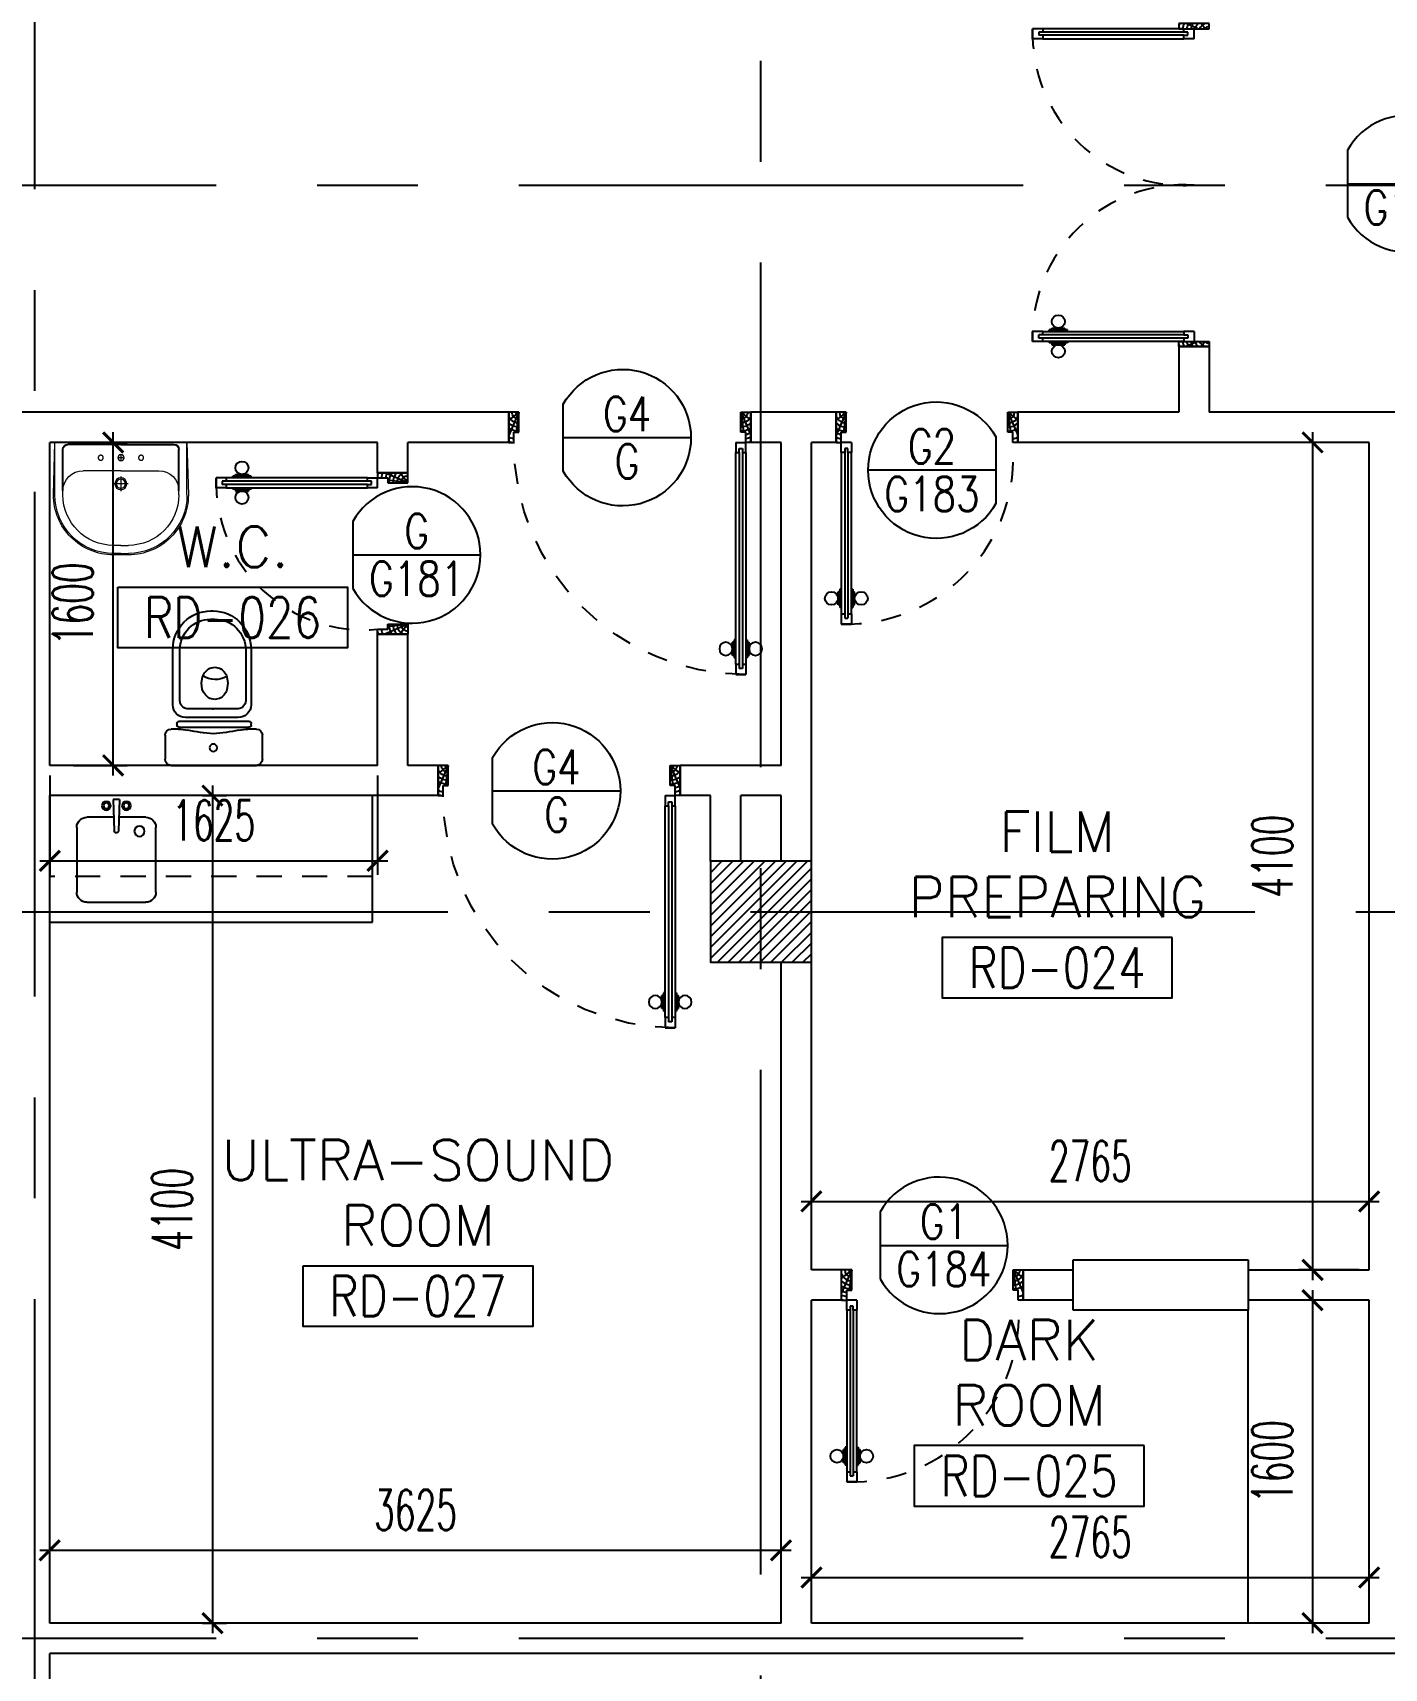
# Model space of a CAD drawing. Extents: x 417819.9 to 417911.9, y 43448 to 43539.2.
# Drawn here: x 417853.05 to 417859.75, y 43507.55 to 43515.65 of the extents above; entities that cross this region are included whole.
import ezdxf
from ezdxf.enums import TextEntityAlignment as Align

# ---------------------------------------------------------------- set-up
doc = ezdxf.new("R2010")
doc.units = 0
doc.header["$MEASUREMENT"] = 0
doc.header["$PDMODE"] = 3
doc.header["$PDSIZE"] = 0.1
for name, pattern in [('CENTERX2', [4, 2.5, -0.5, 0.5, -0.5]), ('DASHED', [0.75, 0.5, -0.25]), ('HIDDEN', [0.375, 0.25, -0.125]), ('HIDDEN2', [0.1875, 0.125, -0.0625])]:
    doc.linetypes.add(name, pattern=pattern)
doc.layers.get('0').update_dxf_attribs({"linetype": 'CONTINUOUS'})
doc.layers.get('DEFPOINTS').update_dxf_attribs({"linetype": 'CONTINUOUS'})
for name, color, linetype in [('AXES', 11, 'CENTERX2'), ('COL', 2, 'CONTINUOUS'), ('DIM', 4, 'CONTINUOUS'), ('DOOR', 4, 'CONTINUOUS'), ('DOOR-CR', 2, 'CONTINUOUS'), ('DOOR-NO', 3, 'CONTINUOUS'), ('FIX', 3, 'CONTINUOUS'), ('HAT', 8, 'CONTINUOUS'), ('Locker', 7, 'CONTINUOUS'), ('ME-FIX', 3, 'CONTINUOUS'), ('RM-BOX', 2, 'CONTINUOUS'), ('RM-NAME', 2, 'CONTINUOUS'), ('RM-NO', 2, 'CONTINUOUS'), ('SUNI-FUR', 3, 'CONTINUOUS'), ('WALL', 2, 'CONTINUOUS')]:
    doc.layers.add(name, color=color, linetype=linetype)
doc.styles.add('ROMANS', font='ROMANS.shx', dxfattribs={"width": 0.6})
doc.dimstyles.new('STANDARD in', dxfattribs={"dimtxt": 0.2, "dimasz": 0.1, "dimexe": 0.07, "dimexo": 0.05, "dimgap": 0.1, "dimtad": 1, "dimdec": 0, "dimlfac": 1000, "dimzin": 0, "dimdsep": 46, "dimtxsty": 'ROMANS', "dimblk": 'ARCHTICK', "dimcen": 0.05, "dimdle": 0.05, "dimclrd": 4, "dimclre": 4, "dimclrt": 2, "dimadec": 0, "dimazin": 0, "dimtfac": 1, "dimtdec": 0, "dimtmove": 2, "dimatfit": 3, "dimfxl": 0, "dimtolj": 1, "dimtzin": 0, "dimarcsym": 0})

# ---------------------------------------------------------------- blocks, each defined once
blk = doc.blocks.new('RM1')
at = {"layer": 'RM-BOX'}
blk.add_lwpolyline([(569.9, -200), (-569.9, -200), (-569.9, -500), (569.9, -500)], close=True, dxfattribs=at)
at = {"layer": 'RM-NAME', "style": 'ROMANS'}
for tag, p in [('ROOMNAME1', (0, 323.8)), ('ROOMNAME2', (0, 0))]:
    blk.add_attdef(tag, text='', height=200, dxfattribs=at).set_placement(p, align=Align.MIDDLE)
at = {"layer": 'RM-NO', "style": 'ROMANS', "width": 0.8}
blk.add_attdef('ROOMNO', text='', height=200, dxfattribs=at).set_placement((0, -350), align=Align.MIDDLE)
blk = doc.blocks.new('*X124')
at = {"color": 0}
for p, q in [((49339.2, 55119.8), (49820.4, 55601)), ((49339.2, 55172.9), (49767.4, 55601)), ((49339.2, 55225.9), (49714.3, 55601)), ((49339.2, 55278.9), (49661.3, 55601)), ((49339.2, 55332), (49608.3, 55601)), ((49339.2, 55385), (49555.2, 55601)), ((49339.2, 55438), (49502.2, 55601)), ((49339.2, 55491.1), (49449.2, 55601)), ((49339.2, 55544.1), (49396.1, 55601)), ((49339.2, 55597.1), (49343.1, 55601)), ((49373.4, 55101), (49839.2, 55566.8)), ((49426.5, 55101), (49839.2, 55513.8)), ((49479.5, 55101), (49839.2, 55460.7)), ((49532.5, 55101), (49839.2, 55407.7)), ((49585.6, 55101), (49839.2, 55354.7)), ((49638.6, 55101), (49839.2, 55301.6)), ((49691.6, 55101), (49839.2, 55248.6)), ((49744.7, 55101), (49839.2, 55195.6)), ((49797.7, 55101), (49839.2, 55142.5))]:
    blk.add_line(p, q, dxfattribs=at)
blk = doc.blocks.new('COL50')
at = {"layer": 'COL'}
blk.add_lwpolyline([(-250, 250), (-250, -250), (250, -250), (250, 250)], close=True, dxfattribs=at)
blk = doc.blocks.new('A$C3CD36B94')
at = {"layer": 'DOOR', "color": 0, "linetype": 'ByBlock'}
for p, q in [((105.9, 950.4), (55.9, 950.4)), ((55.9, 800.4), (55.9, 950.4)), ((105.9, 850.4), (105.9, 950.4)), ((805.9, 950.4), (855.9, 950.4)), ((805.9, 850.4), (805.9, 950.4)), ((855.9, 800.4), (855.9, 950.4)), ((855.9, 950.4), (855.9, 800.4)), ((80.9, 850.4), (105.9, 850.4)), ((80.9, 800.4), (80.9, 850.4)), ((830.9, 850.4), (805.9, 850.4)), ((830.9, 800.4), (830.9, 850.4)), ((55.9, 800.4), (80.9, 800.4)), ((130.9, 800.4), (80.9, 800.4)), ((80.9, 750.4), (80.9, 800.4)), ((97.9, 750.4), (80.9, 750.4)), ((113.9, 770.4), (97.9, 770.4)), ((97.9, 770.4), (97.9, 750.4)), ((113.9, 750.4), (113.9, 770.4)), ((130.9, 750.4), (113.9, 750.4)), ((130.9, 800.4), (130.9, 750.4)), ((855.9, 800.4), (830.9, 800.4)), ((73.7, 172.8), (73.7, 82.8)), ((80.9, 172.8), (73.7, 172.8)), ((130.9, 172.8), (138.1, 172.8)), ((138.1, 172.8), (138.1, 82.8)), ((64.7, 95.4), (64.7, 160.2)), ((73.7, 160.2), (64.7, 160.2)), ((73.7, 95.4), (64.7, 95.4)), ((73.7, 95.4), (73.7, 160.2)), ((80.9, 82.8), (73.7, 82.8)), ((130.9, 82.8), (138.1, 82.8)), ((138.1, 95.4), (138.1, 160.2)), ((138.1, 160.2), (147.1, 160.2)), ((138.1, 95.4), (147.1, 95.4)), ((147.1, 95.4), (147.1, 160.2)), ((80.9, 50.4), (80.9, 0.4)), ((80.9, 50.4), (97.9, 50.4)), ((130.9, 0.4), (80.9, 0.4)), ((80.9, 0.4), (130.9, 0.4)), ((97.9, 50.4), (97.9, 30.4)), ((97.9, 30.4), (113.9, 30.4)), ((113.9, 50.4), (113.9, 30.4)), ((113.9, 50.4), (130.9, 50.4)), ((130.9, 50.4), (130.9, 0.4))]:
    blk.add_line(p, q, dxfattribs=at)
at = {"layer": 'DOOR', "color": 9, "linetype": 'ByBlock'}
for p, q in [((105.9, 950.4), (55.9, 910.3)), ((105.9, 950.4), (55.9, 836.7)), ((105.9, 950.4), (92.6, 850.4)), ((805.9, 950.4), (819.3, 850.4)), ((805.9, 950.4), (855.9, 836.7)), ((805.9, 950.4), (855.9, 910.3))]:
    blk.add_line(p, q, dxfattribs=at)
at = {"layer": 'DOOR', "linetype": 'ByBlock'}
for p, q in [((80.9, 750.4), (80.9, 50.4)), ((97.9, 750.4), (97.9, 50.4)), ((113.9, 750.4), (113.9, 50.4)), ((130.9, 50.4), (130.9, 750.4))]:
    blk.add_line(p, q, dxfattribs=at)
at = {"layer": 'DOOR', "color": 0, "linetype": 'ByBlock'}
for centre in [(32.4, 127.8), (179.5, 127.8)]:
    blk.add_circle(centre, 32.4, dxfattribs=at)
at = {"layer": 'DOOR', "color": 9, "linetype": 'ByBlock'}
for centre, radius, start, end in [((105.9, 950.4), 54.4, 203.20738, 270), ((105.9, 950.4), 74.4, 227.77643, 270), ((105.9, 950.4), 34.4, 180, 270), ((105.9, 950.4), 14.4, 180, 270), ((805.9, 950.4), 34.4, 270, 0), ((805.9, 950.4), 14.4, 270, 0), ((805.9, 950.4), 54.4, 270, 336.79262), ((805.9, 950.4), 74.4, 270, 312.22357), ((105.9, 950.4), 94.4, 238.01819, 270), ((105.9, 950.4), 114.4, 244.08384, 257.37743), ((105.9, 950.4), 134.4, 248.15985, 259.28002), ((805.9, 950.4), 94.4, 270, 301.98181), ((805.9, 950.4), 134.4, 280.71998, 291.84015), ((105.9, 950.4), 154.4, 251.10529, 256.28577), ((805.9, 950.4), 154.4, 283.71423, 288.89471)]:
    blk.add_arc(centre, radius, start, end, dxfattribs=at)
at = {"layer": 'DOOR', "linetype": 'HIDDEN', "ltscale": 0.5}
blk.add_arc((105.9, 728.6), 728.6, 268.03354, 5.66169, dxfattribs=at)
blk = doc.blocks.new('DD1')
at = {"layer": 'DOOR-CR'}
blk.add_line((-316.5, 0), (316.5, 0), dxfattribs=at)
blk.add_lwpolyline([(-316.5, -165.7, 3.820224), (-316.5, 165.7)], format="xyb", close=True, dxfattribs=at)
at = {"layer": 'DOOR-NO', "color": 255, "style": 'ROMANS'}
for tag, width, p in [('G', 0.8, (-21.7, 155.8)), ('0000', 0.7, (-21.7, -135.5))]:
    blk.add_attdef(tag, text='', height=195.5, dxfattribs=dict(at, width=width)).set_placement(p, align=Align.MIDDLE)
blk = doc.blocks.new('DOOR90')
at = {"layer": 'DOOR', "color": 7, "linetype": 'ByBlock'}
for p, q in [((-150, 0), (0, 0)), ((-150, 0), (-150, -25)), ((0, -50), (-113.7, 0)), ((0, -50), (-40.1, 0)), ((0, -50), (0, 0)), ((-1000, -25), (-1050, -25)), ((-1050, -75), (-1050, -25)), ((-1050, -25), (-1050, -75)), ((-1000, -75), (-1050, -75)), ((-1000, -42), (-1020, -42)), ((-1020, -42), (-1020, -58)), ((-1000, -58), (-1020, -58)), ((-1000, -25), (-1000, -42)), ((-1000, -58), (-1000, -75)), ((-877.6, -17.8), (-967.6, -17.8)), ((-967.6, -25), (-967.6, -17.8)), ((-967.6, -75), (-967.6, -82.2)), ((-955, -8.8), (-890.2, -8.8)), ((-955, -17.8), (-955, -8.8)), ((-955, -17.8), (-890.2, -17.8)), ((-890.2, -17.8), (-890.2, -8.8)), ((-877.6, -25), (-877.6, -17.8)), ((-877.6, -75), (-877.6, -82.2)), ((-200, -25), (-150, -25)), ((-200, -42), (-200, -25)), ((-180, -42), (-200, -42)), ((-200, -58), (-180, -58)), ((-200, -75), (-200, -58)), ((-150, -75), (-200, -75)), ((-180, -58), (-180, -42)), ((-150, -25), (-100, -25)), ((-150, -75), (-150, -25)), ((-100, -25), (-100, -50)), ((0, -50), (-100, -36.6)), ((-100, -50), (0, -50)), ((-877.6, -82.2), (-967.6, -82.2)), ((-955, -82.2), (-890.2, -82.2)), ((-955, -82.2), (-955, -91.2)), ((-955, -91.2), (-890.2, -91.2)), ((-890.2, -82.2), (-890.2, -91.2)), ((-150, -875), (-100, -875)), ((-150, -900), (-150, -875)), ((0, -850), (-113.7, -900)), ((-100, -875), (-100, -850)), ((0, -850), (-100, -863.4)), ((-100, -850), (0, -850)), ((0, -850), (-40.1, -900)), ((0, -850), (0, -900)), ((-150, -900), (0, -900)), ((0, -900), (-150, -900))]:
    blk.add_line(p, q, dxfattribs=at)
at = {"layer": 'DOOR', "linetype": 'ByBlock'}
for p, q in [((-200, -25), (-1000, -25)), ((-200, -42), (-1000, -42)), ((-200, -58), (-1000, -58)), ((-1000, -75), (-200, -75))]:
    blk.add_line(p, q, dxfattribs=at)
at = {"layer": 'DOOR', "color": 7, "linetype": 'ByBlock'}
for centre in [(-922.6, 23.5), (-922.6, -123.5)]:
    blk.add_circle(centre, 32.4, dxfattribs=at)
for centre, radius, start, end in [((0, -50), 154.4, 161.10529, 166.28577), ((0, -50), 94.4, 148.01819, 180), ((0, -50), 134.4, 158.15985, 169.28002), ((0, -50), 114.4, 154.08384, 167.37743), ((0, -50), 74.4, 137.77643, 180), ((0, -50), 54.4, 113.20738, 180), ((0, -50), 34.4, 90, 180), ((0, -50), 14.4, 90, 180), ((0, -850), 154.4, 193.71423, 198.89471), ((0, -850), 134.4, 190.71998, 201.84015), ((0, -850), 94.4, 180, 211.98181), ((0, -850), 74.4, 180, 222.22357), ((0, -850), 54.4, 180, 246.79262), ((0, -850), 34.4, 180, 270), ((0, -850), 14.4, 180, 270)]:
    blk.add_arc(centre, radius, start, end, dxfattribs=at)
at = {"layer": 'DOOR', "linetype": 'HIDDEN', "ltscale": 0.5}
blk.add_arc((-222.2, -50), 828.2, 178.27012, 275.00304, dxfattribs=at)
blk = doc.blocks.new('A$C6F293607')
at = {"layer": 'DOOR', "color": 0, "linetype": 'ByBlock'}
for p, q in [((80.9, 875), (130.9, 875)), ((130.9, 875), (80.9, 875)), ((80.9, 825), (80.9, 875)), ((80.9, 825), (97.9, 825)), ((97.9, 845), (113.9, 845)), ((97.9, 825), (97.9, 845)), ((113.9, 825), (113.9, 845)), ((113.9, 825), (130.9, 825)), ((130.9, 825), (130.9, 875)), ((1630.9, 875), (1580.9, 875)), ((1580.9, 875), (1630.9, 875)), ((1580.9, 825), (1580.9, 875)), ((1597.9, 825), (1580.9, 825)), ((1613.9, 845), (1597.9, 845)), ((1597.9, 825), (1597.9, 845)), ((1613.9, 825), (1613.9, 845)), ((1630.9, 825), (1613.9, 825)), ((1630.9, 825), (1630.9, 875)), ((73.7, 780), (64.7, 780)), ((64.7, 780), (64.7, 715.2)), ((80.9, 792.6), (73.7, 792.6)), ((73.7, 702.6), (73.7, 792.6)), ((73.7, 780), (73.7, 715.2)), ((130.9, 792.6), (138.1, 792.6)), ((138.1, 702.6), (138.1, 792.6)), ((138.1, 780), (147.1, 780)), ((138.1, 780), (138.1, 715.2)), ((147.1, 780), (147.1, 715.2)), ((73.7, 715.2), (64.7, 715.2)), ((80.9, 702.6), (73.7, 702.6)), ((130.9, 702.6), (138.1, 702.6)), ((138.1, 715.2), (147.1, 715.2)), ((55.9, 0), (55.9, 150)), ((55.9, 150), (80.9, 150)), ((80.9, 150), (80.9, 0)), ((97.9, 125), (80.9, 125)), ((80.9, 125), (80.9, 75)), ((97.9, 105), (97.9, 125)), ((113.9, 105), (97.9, 105)), ((130.9, 125), (113.9, 125)), ((113.9, 125), (113.9, 105)), ((130.9, 75), (130.9, 125)), ((1580.9, 125), (1597.9, 125)), ((1580.9, 75), (1580.9, 125)), ((1597.9, 125), (1597.9, 105)), ((1597.9, 105), (1613.9, 105)), ((1613.9, 125), (1630.9, 125)), ((1613.9, 105), (1613.9, 125)), ((1655.9, 150), (1630.9, 150)), ((1630.9, 150), (1630.9, 0)), ((1630.9, 125), (1630.9, 75)), ((1655.9, 0), (1655.9, 150)), ((80.9, 0), (55.9, 0)), ((130.9, 75), (80.9, 75)), ((1580.9, 75), (1630.9, 75)), ((1630.9, 0), (1655.9, 0))]:
    blk.add_line(p, q, dxfattribs=at)
at = {"layer": 'DOOR', "linetype": 'ByBlock'}
for p, q in [((80.9, 125), (80.9, 825)), ((97.9, 125), (97.9, 825)), ((113.9, 125), (113.9, 825)), ((130.9, 825), (130.9, 125)), ((1580.9, 825), (1580.9, 125)), ((1597.9, 125), (1597.9, 825)), ((1613.9, 125), (1613.9, 825)), ((1630.9, 125), (1630.9, 825))]:
    blk.add_line(p, q, dxfattribs=at)
at = {"layer": 'DOOR', "color": 9, "linetype": 'ByBlock'}
for p, q in [((80.9, 56.9), (55.9, 113.7)), ((1630.9, 56.9), (1655.9, 113.7)), ((80.9, 20.1), (55.9, 40.1)), ((1630.9, 20.1), (1655.9, 40.1))]:
    blk.add_line(p, q, dxfattribs=at)
at = {"layer": 'DOOR', "color": 0, "linetype": 'ByBlock'}
for centre in [(32.4, 747.6), (179.5, 747.6)]:
    blk.add_circle(centre, 32.4, dxfattribs=at)
at = {"layer": 'DOOR', "linetype": 'HIDDEN', "ltscale": 0.5}
for centre, start, end in [((105.9, 123.8), 356.27506, 91.90618), ((1605.9, 123.8), 88.09382, 183.72494)]:
    blk.add_arc(centre, 751.6, start, end, dxfattribs=at)
at = {"layer": 'DOOR', "color": 9, "linetype": 'ByBlock'}
for centre, radius, start, end in [((105.9, 0), 154.4, 103.71423, 108.89471), ((105.9, 0), 134.4, 100.71998, 111.84015), ((105.9, 0), 114.4, 102.62257, 115.91616), ((105.9, 0), 94.4, 105.35656, 121.98181), ((1605.9, 0), 134.4, 68.15985, 79.28002), ((1605.9, 0), 114.4, 64.08384, 77.37743), ((1605.9, 0), 94.4, 58.01819, 74.64344), ((1605.9, 0), 154.4, 71.10529, 76.28577), ((105.9, 0), 74.4, 109.63413, 132.22357), ((105.9, 0), 54.4, 117.35758, 156.79262), ((105.9, 0), 34.4, 136.61069, 180), ((1605.9, 0), 74.4, 47.77643, 70.36587), ((1605.9, 0), 54.4, 23.20738, 62.64242), ((1605.9, 0), 34.4, 0, 43.38931)]:
    blk.add_arc(centre, radius, start, end, dxfattribs=at)
blk = doc.blocks.new('DOOR100')
at = {"layer": 'DOOR', "color": 7, "linetype": 'ByBlock'}
for p, q in [((-75, 1250), (-75, 1300)), ((-75, 1300), (-25, 1300)), ((-25, 1300), (-75, 1300)), ((-25, 1250), (-25, 1300)), ((-82.2, 1127.6), (-82.2, 1217.6)), ((-75, 1217.6), (-82.2, 1217.6)), ((-58, 1250), (-75, 1250)), ((-58, 1250), (-58, 1270)), ((-42, 1270), (-58, 1270)), ((-42, 1250), (-42, 1270)), ((-25, 1250), (-42, 1250)), ((-25, 1217.6), (-17.8, 1217.6)), ((-17.8, 1127.6), (-17.8, 1217.6)), ((-91.2, 1205), (-91.2, 1140.2)), ((-82.2, 1205), (-91.2, 1205)), ((-82.2, 1140.2), (-91.2, 1140.2)), ((-82.2, 1205), (-82.2, 1140.2)), ((-17.8, 1205), (-17.8, 1140.2)), ((-17.8, 1205), (-8.8, 1205)), ((-17.8, 1140.2), (-8.8, 1140.2)), ((-8.8, 1205), (-8.8, 1140.2)), ((-75, 1127.6), (-82.2, 1127.6)), ((-25, 1127.6), (-17.8, 1127.6)), ((-75, 200), (-58, 200)), ((-75, 150), (-75, 200)), ((-58, 200), (-58, 180)), ((-58, 180), (-42, 180)), ((-42, 200), (-25, 200)), ((-42, 180), (-42, 200)), ((-25, 200), (-25, 150)), ((-1200, 0), (-1200, 150)), ((-1200, 150), (-1175, 150)), ((-1200, 150), (-1200, 0)), ((-1150, 0), (-1200, 113.7)), ((-1175, 150), (-1175, 100)), ((-1175, 100), (-1150, 100)), ((-1150, 0), (-1163.4, 100)), ((-1150, 100), (-1150, 0)), ((-75, 150), (-25, 150)), ((-50, 0), (0, 113.7)), ((-50, 100), (-50, 0)), ((-50, 0), (-36.6, 100)), ((-25, 100), (-50, 100)), ((0, 150), (-25, 150)), ((-25, 150), (-25, 100)), ((0, 0), (0, 150)), ((0, 150), (0, 0)), ((-1150, 0), (-1200, 40.1)), ((-1150, 0), (-1200, 0)), ((-50, 0), (0, 40.1)), ((-50, 0), (0, 0))]:
    blk.add_line(p, q, dxfattribs=at)
at = {"layer": 'DOOR', "linetype": 'ByBlock'}
for p, q in [((-75, 1250), (-75, 200)), ((-58, 200), (-58, 1250)), ((-42, 200), (-42, 1250)), ((-25, 200), (-25, 1250))]:
    blk.add_line(p, q, dxfattribs=at)
at = {"layer": 'DOOR', "color": 7, "linetype": 'ByBlock'}
for centre in [(-123.5, 1172.6), (23.5, 1172.6)]:
    blk.add_circle(centre, 32.4, dxfattribs=at)
at = {"layer": 'DOOR', "linetype": 'HIDDEN', "ltscale": 0.5}
blk.add_arc((-25, 150), 1150, 90, 180, dxfattribs=at)
at = {"layer": 'DOOR', "color": 7, "linetype": 'ByBlock'}
for centre, radius, start, end in [((-1150, 0), 154.4, 103.71423, 108.89471), ((-1150, 0), 134.4, 100.71998, 111.84015), ((-1150, 0), 94.4, 90, 121.98181), ((-50, 0), 94.4, 58.01819, 90), ((-50, 0), 134.4, 68.15985, 79.28002), ((-50, 0), 114.4, 64.08384, 77.37743), ((-50, 0), 154.4, 71.10529, 76.28577), ((-1150, 0), 74.4, 90, 132.22357), ((-1150, 0), 54.4, 90, 156.79262), ((-1150, 0), 34.4, 90, 180), ((-1150, 0), 14.4, 90, 180), ((-50, 0), 74.4, 47.77643, 90), ((-50, 0), 54.4, 23.20738, 90), ((-50, 0), 34.4, 0, 90), ((-50, 0), 14.4, 0, 90)]:
    blk.add_arc(centre, radius, start, end, dxfattribs=at)
blk = doc.blocks.new('A$C49F1192B')
at = {"layer": 'DOOR', "color": 0, "linetype": 'ByBlock', "xscale": -1, "rotation": 270}
blk.add_blockref('DOOR100', (0, 1200), dxfattribs=at)
blk = doc.blocks.new('_ARCHTICK')
at = {"color": 0, "linetype": 'ByBlock', "const_width": 0.15}
blk.add_lwpolyline([(-0.5, -0.5), (0.5, 0.5)], dxfattribs=at)
blk = doc.blocks.new('*D267')
at = {"layer": 'DEFPOINTS', "color": 0}
for p in [(417856.7566, 43508.13), (417853.1316, 43507.7693), (417856.7566, 43507.7693)]:
    blk.add_point(p, dxfattribs=at)
at = {"layer": 'DIM', "color": 4, "lineweight": -2}
for p, q in [((417853.1316, 43507.8193), (417853.1316, 43508.2)), ((417856.7566, 43507.8193), (417856.7566, 43508.2)), ((417853.0816, 43508.13), (417856.8066, 43508.13))]:
    blk.add_line(p, q, dxfattribs=at)
at = {"layer": 'DIM', "color": 4, "lineweight": -2, "xscale": 0.1, "yscale": 0.1, "zscale": 0.1, "rotation": 180}
blk.add_blockref('_ARCHTICK', (417853.1316, 43508.13), dxfattribs=at)
at = {"layer": 'DIM', "color": 4, "lineweight": -2, "xscale": 0.1, "yscale": 0.1, "zscale": 0.1}
blk.add_blockref('_ARCHTICK', (417856.7566, 43508.13), dxfattribs=at)
at = {"layer": 'DIM', "color": 2, "insert": (417854.9441, 43508.33), "char_height": 0.2, "attachment_point": 5, "style": 'ROMANS'}
blk.add_mtext('\\A1;3625', dxfattribs=at)
blk = doc.blocks.new('*D268')
at = {"layer": 'DEFPOINTS', "color": 0}
for p in [(417853.8385, 43511.8693), (417853.8385, 43507.7693), (417853.9379, 43507.7693)]:
    blk.add_point(p, dxfattribs=at)
at = {"layer": 'DIM', "color": 4, "lineweight": -2}
for p, q in [((417853.9379, 43511.9193), (417853.9379, 43507.7193)), ((417853.8885, 43511.8693), (417854.0079, 43511.8693)), ((417853.8885, 43507.7693), (417854.0079, 43507.7693))]:
    blk.add_line(p, q, dxfattribs=at)
at = {"layer": 'DIM', "color": 4, "lineweight": -2, "xscale": 0.1, "yscale": 0.1, "zscale": 0.1}
for p, rotation in [((417853.9379, 43511.8693), 90), ((417853.9379, 43507.7693), 270)]:
    blk.add_blockref('_ARCHTICK', p, dxfattribs=dict(at, rotation=rotation))
at = {"layer": 'DIM', "color": 2, "insert": (417853.7379, 43509.8193), "char_height": 0.2, "attachment_point": 5, "rotation": 90, "style": 'ROMANS'}
blk.add_mtext('\\A1;4100', dxfattribs=at)
blk = doc.blocks.new('2')
at = {"layer": 'SUNI-FUR', "linetype": 'Continuous'}
for p, q in [((0.0137, 0.765), (0.0041, 0.765)), ((0.0159, 0.7241), (-0.0034, 0.7241)), ((-0.1849, 0.576), (-0.1849, 0.2998)), ((-0.1587, 0.5702), (-0.1587, 0.3197)), ((0.1683, 0.3197), (0.1683, 0.5702)), ((0.2027, 0.2998), (0.2027, 0.576)), ((-0.005, 0.4872), (-0.0292, 0.4813)), ((0.0193, 0.4813), (-0.005, 0.4872)), ((-0.0651, 0.438), (-0.0703, 0.4064)), ((-0.0703, 0.4064), (-0.0651, 0.3747)), ((0.0603, 0.4064), (0.0551, 0.438)), ((0.0565, 0.3772), (0.0603, 0.4064)), ((-0.0292, 0.3314), (-0.005, 0.3255)), ((-0.005, 0.3255), (0.0193, 0.3314)), ((-0.1129, 0.2792), (0.0084, 0.2792)), ((0.0012, 0.2792), (0.1226, 0.2792)), ((0.0084, 0.2792), (0.0012, 0.2792)), ((-0.2113, 0.1798), (-0.1699, 0.1798)), ((-0.1863, 0.1994), (-0.1863, 0.2076)), ((-0.1763, 0.2176), (0.1724, 0.2176)), ((0.1724, 0.1894), (-0.1763, 0.1894)), ((-0.1219, 0.2368), (0.0089, 0.2368)), ((0.0089, 0.2368), (0.1397, 0.2368)), ((0.1743, 0.1798), (0.2113, 0.1798)), ((0.1743, 0.1798), (0.1743, 0.1798)), ((0.1824, 0.2076), (0.1824, 0.1994)), ((-0.2413, 0.03), (-0.2413, 0.1498)), ((0.2413, 0.1498), (0.2413, 0.03)), ((0.2113, 0), (-0.2113, 0))]:
    blk.add_line(p, q, dxfattribs=at)
blk.add_circle((0.0019, 0.0872), 0.0184, dxfattribs=at)
for centre, radius, start, end in [((0.0041, 0.576), 0.189, 90, 180), ((0.0137, 0.576), 0.189, 0, 90), ((-0.0048, 0.5702), 0.1539, 90, 180), ((0.0144, 0.5702), 0.1539, 0, 90), ((0.0126, 0.412), 0.082, 141.07583, 161.50405), ((-0.0074, 0.5367), 0.1117, 239.42337, 302.91619), ((0.0019, 0.4207), 0.0682, 117.15318, 141.07583), ((-0.0119, 0.4207), 0.0682, 38.92417, 62.84682), ((-0.0226, 0.412), 0.082, 18.49595, 38.92417), ((0.0126, 0.4007), 0.082, 198.49595, 218.92417), ((0.0019, 0.392), 0.0682, 218.92417, 242.84682), ((-0.0119, 0.392), 0.0682, 297.15318, 321.07583), ((-0.0289, 0.4058), 0.0901, 321.07583, 341.50405), ((-0.1219, 0.2998), 0.063, 180, 270), ((-0.1156, 0.3224), 0.0432, 183.51288, 273.51288), ((0.1252, 0.3224), 0.0432, 266.48712, 356.48712), ((0.1397, 0.2998), 0.063, 270, 0), ((-0.2113, 0.1498), 0.03, 90, 180), ((-0.1763, 0.2076), 0.01, 90, 180), ((-0.1763, 0.1994), 0.01, 180, 270), ((-0.2015, -0.2523), 0.4332, 79.75352, 85.81091), ((0.0746, 1.126), 0.9726, 258.19384, 265.73474), ((-0.0701, 1.126), 0.9726, 274.26526, 281.80616), ((0.2059, -0.2523), 0.4332, 94.18909, 100.24648), ((0.1724, 0.2076), 0.01, 0, 90), ((0.1724, 0.1994), 0.01, 270, 0), ((0.2113, 0.1498), 0.03, 0, 90), ((-0.2113, 0.03), 0.03, 180, 270), ((0.2113, 0.03), 0.03, 270, 0)]:
    blk.add_arc(centre, radius, start, end, dxfattribs=at)
blk = doc.blocks.new('LAV-003')
at = {"layer": 'FIX', "linetype": 'ByBlock'}
blk.add_line((-327.5, -25), (327.5, -25), dxfattribs=at)
at = {"layer": 'FIX', "linetype": 'Continuous', "lineweight": 20}
for p, q in [((-327.5, -285), (-327.5, -25)), ((327.5, -285), (327.5, -25)), ((0, -165), (-187.5, -165)), ((0, -165), (187.5, -165)), ((-287.5, -285), (-287.5, -265)), ((287.5, -285), (287.5, -265)), ((0, -535), (-37.5, -535)), ((0, -535), (37.5, -535)), ((0, -575), (-37.5, -575)), ((0, -575), (37.5, -575))]:
    blk.add_line(p, q, dxfattribs=at)
at = {"layer": 'FIX', "linetype": 'ByBlock', "ltscale": 0.3}
for p, q in [((-287.5, -265), (-287.5, -60)), ((0, -35), (-262.5, -35)), ((0, -35), (262.5, -35)), ((287.5, -265), (287.5, -60))]:
    blk.add_line(p, q, dxfattribs=at)
at = {"layer": 'FIX', "lineweight": 20}
for p, q in [((-15.6, -100.9), (15.5, -100.9)), ((0, -85.4), (0, -116.5))]:
    blk.add_line(p, q, dxfattribs=at)
at = {"layer": 'FIX', "linetype": 'DASHED', "lineweight": 20, "ltscale": 0.04}
for p, q in [((-35.7, -230.5), (36.6, -230.5)), ((0, -193.9), (0, -266.1))]:
    blk.add_line(p, q, dxfattribs=at)
at = {"layer": 'FIX', "linetype": 'Continuous', "lineweight": 20}
blk.add_lwpolyline([(294.8, -25), (0, -25), (-327.5, -25), (-334.5, -285, 0.414214), (-37.5, -582), (0, -582), (37.5, -582, 0.414214), (334.5, -285), (327.5, -25), (0, -25)], format="xyb", dxfattribs=at)
at = {"layer": 'FIX', "linetype": 'HIDDEN', "lineweight": 20, "ltscale": 0.05}
for centre in [(-100, -100.9), (100, -100.9)]:
    blk.add_circle(centre, 12.4, dxfattribs=at)
at = {"layer": 'FIX', "lineweight": 20}
for centre, radius in [((0, -100.9), 15.5), ((0.5, -230), 29.5), ((0.5, -230), 22.5)]:
    blk.add_circle(centre, radius, dxfattribs=at)
at = {"layer": 'FIX', "linetype": 'ByBlock', "ltscale": 0.3}
for centre, start, end in [((-262.5, -60), 90, 180), ((262.5, -60), 0, 90)]:
    blk.add_arc(centre, 25, start, end, dxfattribs=at)
at = {"layer": 'FIX', "linetype": 'Continuous', "lineweight": 20}
for centre, radius, start, end in [((-187.5, -265), 100, 90, 180), ((187.5, -265), 100, 0, 90), ((-37.5, -285), 290, 180, 270), ((-37.5, -285), 250, 180, 270), ((37.5, -285), 290, 270, 0), ((37.5, -285), 250, 270, 0)]:
    blk.add_arc(centre, radius, start, end, dxfattribs=at)
blk = doc.blocks.new('*D271')
at = {"layer": 'DEFPOINTS', "color": 0}
for p in [(417853.1316, 43512.0193), (417854.7566, 43512.0193), (417854.7566, 43511.5464)]:
    blk.add_point(p, dxfattribs=at)
at = {"layer": 'DIM', "color": 4, "lineweight": -2}
for p, q in [((417853.1316, 43511.9693), (417853.1316, 43511.4764)), ((417854.7566, 43511.9693), (417854.7566, 43511.4764)), ((417853.0816, 43511.5464), (417854.8066, 43511.5464))]:
    blk.add_line(p, q, dxfattribs=at)
at = {"layer": 'DIM', "color": 4, "lineweight": -2, "xscale": 0.1, "yscale": 0.1, "zscale": 0.1, "rotation": 180}
blk.add_blockref('_ARCHTICK', (417853.1316, 43511.5464), dxfattribs=at)
at = {"layer": 'DIM', "color": 4, "lineweight": -2, "xscale": 0.1, "yscale": 0.1, "zscale": 0.1}
blk.add_blockref('_ARCHTICK', (417854.7566, 43511.5464), dxfattribs=at)
at = {"layer": 'DIM', "color": 2, "insert": (417853.9441, 43511.7464), "char_height": 0.2, "attachment_point": 5, "style": 'ROMANS'}
blk.add_mtext('\\A1;1625', dxfattribs=at)
blk = doc.blocks.new('*D272')
at = {"layer": 'DEFPOINTS', "color": 0}
for p in [(417853.1994, 43513.6193), (417853.4456, 43513.6193), (417853.1994, 43512.0193)]:
    blk.add_point(p, dxfattribs=at)
at = {"layer": 'DIM', "color": 4, "lineweight": -2}
for p, q in [((417853.2494, 43513.6193), (417853.5156, 43513.6193)), ((417853.4456, 43511.9693), (417853.4456, 43513.6693)), ((417853.2494, 43512.0193), (417853.5156, 43512.0193))]:
    blk.add_line(p, q, dxfattribs=at)
at = {"layer": 'DIM', "color": 4, "lineweight": -2, "xscale": 0.1, "yscale": 0.1, "zscale": 0.1}
for p, rotation in [((417853.4456, 43513.6193), 90), ((417853.4456, 43512.0193), 270)]:
    blk.add_blockref('_ARCHTICK', p, dxfattribs=dict(at, rotation=rotation))
at = {"layer": 'DIM', "color": 2, "insert": (417853.2456, 43512.8193), "char_height": 0.2, "attachment_point": 5, "rotation": 90, "style": 'ROMANS'}
blk.add_mtext('\\A1;1600', dxfattribs=at)
blk = doc.blocks.new('*D273')
at = {"layer": 'DEFPOINTS', "color": 0}
for p in [(417859.6716, 43513.6193), (417859.3911, 43509.5193), (417859.6716, 43509.5193)]:
    blk.add_point(p, dxfattribs=at)
at = {"layer": 'DIM', "color": 4, "lineweight": -2}
for p, q in [((417859.6216, 43513.6193), (417859.3211, 43513.6193)), ((417859.3911, 43513.6693), (417859.3911, 43509.4693)), ((417859.6216, 43509.5193), (417859.3211, 43509.5193))]:
    blk.add_line(p, q, dxfattribs=at)
at = {"layer": 'DIM', "color": 4, "lineweight": -2, "xscale": 0.1, "yscale": 0.1, "zscale": 0.1}
for p, rotation in [((417859.3911, 43513.6193), 90), ((417859.3911, 43509.5193), 270)]:
    blk.add_blockref('_ARCHTICK', p, dxfattribs=dict(at, rotation=rotation))
at = {"layer": 'DIM', "color": 2, "insert": (417859.1911, 43511.5693), "char_height": 0.2, "attachment_point": 5, "rotation": 90, "style": 'ROMANS'}
blk.add_mtext('\\A1;4100', dxfattribs=at)
blk = doc.blocks.new('*D274')
at = {"layer": 'DEFPOINTS', "color": 0}
for p in [(417859.6716, 43509.3693), (417859.3911, 43507.7693), (417859.6716, 43507.7693)]:
    blk.add_point(p, dxfattribs=at)
at = {"layer": 'DIM', "color": 4, "lineweight": -2}
for p, q in [((417859.3911, 43509.4193), (417859.3911, 43507.7193)), ((417859.6216, 43509.3693), (417859.3211, 43509.3693)), ((417859.6216, 43507.7693), (417859.3211, 43507.7693))]:
    blk.add_line(p, q, dxfattribs=at)
at = {"layer": 'DIM', "color": 4, "lineweight": -2, "xscale": 0.1, "yscale": 0.1, "zscale": 0.1}
for p, rotation in [((417859.3911, 43509.3693), 90), ((417859.3911, 43507.7693), 270)]:
    blk.add_blockref('_ARCHTICK', p, dxfattribs=dict(at, rotation=rotation))
at = {"layer": 'DIM', "color": 2, "insert": (417859.1911, 43508.5693), "char_height": 0.2, "attachment_point": 5, "rotation": 90, "style": 'ROMANS'}
blk.add_mtext('\\A1;1600', dxfattribs=at)
blk = doc.blocks.new('*D275')
at = {"layer": 'DEFPOINTS', "color": 0}
for p in [(417859.6716, 43507.9953), (417856.9066, 43507.8076), (417859.6716, 43507.8466)]:
    blk.add_point(p, dxfattribs=at)
at = {"layer": 'DIM', "color": 4, "lineweight": -2}
for p, q in [((417856.9066, 43507.8576), (417856.9066, 43508.0653)), ((417859.6716, 43507.8966), (417859.6716, 43508.0653)), ((417856.8566, 43507.9953), (417859.7216, 43507.9953))]:
    blk.add_line(p, q, dxfattribs=at)
at = {"layer": 'DIM', "color": 4, "lineweight": -2, "xscale": 0.1, "yscale": 0.1, "zscale": 0.1, "rotation": 180}
blk.add_blockref('_ARCHTICK', (417856.9066, 43507.9953), dxfattribs=at)
at = {"layer": 'DIM', "color": 4, "lineweight": -2, "xscale": 0.1, "yscale": 0.1, "zscale": 0.1}
blk.add_blockref('_ARCHTICK', (417859.6716, 43507.9953), dxfattribs=at)
at = {"layer": 'DIM', "color": 2, "insert": (417858.2891, 43508.1953), "char_height": 0.2, "attachment_point": 5, "style": 'ROMANS'}
blk.add_mtext('\\A1;2765', dxfattribs=at)
blk = doc.blocks.new('*D276')
at = {"layer": 'DEFPOINTS', "color": 0}
for p in [(417859.6716, 43509.8586), (417856.9066, 43509.5193), (417859.6716, 43509.5193)]:
    blk.add_point(p, dxfattribs=at)
at = {"layer": 'DIM', "color": 4, "lineweight": -2}
for p, q in [((417856.9066, 43509.5693), (417856.9066, 43509.9286)), ((417859.6716, 43509.5693), (417859.6716, 43509.9286)), ((417856.8566, 43509.8586), (417859.7216, 43509.8586))]:
    blk.add_line(p, q, dxfattribs=at)
at = {"layer": 'DIM', "color": 4, "lineweight": -2, "xscale": 0.1, "yscale": 0.1, "zscale": 0.1, "rotation": 180}
blk.add_blockref('_ARCHTICK', (417856.9066, 43509.8586), dxfattribs=at)
at = {"layer": 'DIM', "color": 4, "lineweight": -2, "xscale": 0.1, "yscale": 0.1, "zscale": 0.1}
blk.add_blockref('_ARCHTICK', (417859.6716, 43509.8586), dxfattribs=at)
at = {"layer": 'DIM', "color": 2, "insert": (417858.2891, 43510.0586), "char_height": 0.2, "attachment_point": 5, "style": 'ROMANS'}
blk.add_mtext('\\A1;2765', dxfattribs=at)
blk = doc.blocks.new('A$C347D0806')
at = {"layer": 'ME-FIX'}
for p, q in [((0.6265, 1.6002), (0.6265, 0)), ((0.1572, 1.4668), (0.4783, 1.4668)), ((0.1073, 1.2805), (0.1073, 1.4169)), ((0.5282, 1.4169), (0.5282, 1.124)), ((0.0191, 1.2545), (0.0191, 1.2865)), ((0.0191, 1.2865), (0.1744, 1.2805)), ((0.0191, 1.2545), (0.1744, 1.2605)), ((0.1073, 1.124), (0.1073, 1.2605)), ((0.4783, 1.0742), (0.1572, 1.0742)), ((0.6265, 0), (0, 0))]:
    blk.add_line(p, q, dxfattribs=at)
for centre, radius in [((0.0502, 1.3202), 0.0217), ((0.0502, 1.3202), 0.014), ((0.0502, 1.2207), 0.0217), ((0.0502, 1.2207), 0.014), ((0.1768, 1.156), 0.0255)]:
    blk.add_circle(centre, radius, dxfattribs=at)
for centre, radius, start, end in [((0.1572, 1.4169), 0.0499, 90, 180), ((0.4783, 1.4169), 0.0499, 0, 90), ((0.1744, 1.2705), 0.00997, 270, 90), ((0.1572, 1.124), 0.0499, 180, 270), ((0.4783, 1.124), 0.0499, 270, 0)]:
    blk.add_arc(centre, radius, start, end, dxfattribs=at)

msp = doc.modelspace()

# ---------------------------------------------------------------- linework, layer by layer
at = {"layer": 'AXES'}
for p, q in [((417856.6566, 43460.01), (417856.6566, 43538.4875)), ((417853.0566, 43466.8743), (417853.0566, 43525.6943)), ((417831.4566, 43514.8943), (417889.6966, 43514.8943)), ((417820.6052, 43511.2943), (417889.6966, 43511.2943)), ((417831.4566, 43507.6943), (417889.6966, 43507.6943))]:
    msp.add_line(p, q, dxfattribs=at)
at = {"layer": 'Locker'}
msp.add_line((417859.0716, 43507.7693), (417859.0716, 43509.3193), dxfattribs=at)
at = {"layer": 'ME-FIX', "linetype": 'HIDDEN2'}
msp.add_line((417854.7318, 43511.4693), (417853.1316, 43511.4693), dxfattribs=at)
at = {"layer": 'WALL'}
for p, q in [((417858.7285, 43514.0943), (417858.8785, 43514.0943)), ((417858.8785, 43514.0943), (417858.7285, 43514.0943)), ((417858.7285, 43514.0943), (417858.7285, 43513.7693)), ((417858.8785, 43514.0943), (417858.8785, 43513.7693)), ((417855.4066, 43513.7693), (417850.7066, 43513.7693)), ((417855.4066, 43513.6193), (417855.4066, 43513.7693)), ((417855.4066, 43513.6193), (417855.4066, 43513.7693)), ((417855.4066, 43513.6193), (417855.4066, 43513.7693)), ((417856.6066, 43513.6193), (417856.6066, 43513.7693)), ((417857.0299, 43513.7693), (417856.6066, 43513.7693)), ((417857.0299, 43513.7693), (417857.0299, 43513.6193)), ((417858.7285, 43513.7693), (417857.9299, 43513.7693)), ((417857.9299, 43513.7693), (417857.9299, 43513.6193)), ((417859.9691, 43513.7693), (417858.8785, 43513.7693)), ((417853.1316, 43512.0193), (417853.1316, 43513.6193)), ((417854.7566, 43513.6193), (417853.1316, 43513.6193)), ((417854.7566, 43513.4693), (417854.7566, 43513.6193)), ((417855.4066, 43513.6193), (417854.9066, 43513.6193)), ((417854.9066, 43513.4693), (417854.9066, 43513.6193)), ((417856.7566, 43513.6193), (417856.6066, 43513.6193)), ((417856.7566, 43512.0193), (417856.7566, 43513.6193)), ((417857.0299, 43513.6193), (417856.9066, 43513.6193)), ((417856.9066, 43509.5193), (417856.9066, 43513.6193)), ((417859.6716, 43513.6193), (417857.9299, 43513.6193)), ((417859.6716, 43509.5193), (417859.6716, 43513.6193)), ((417854.7566, 43513.4693), (417854.9066, 43513.4693)), ((417854.9066, 43513.4693), (417854.7566, 43513.4693)), ((417854.7566, 43512.6693), (417854.9066, 43512.6693)), ((417854.7566, 43512.0193), (417854.7566, 43512.6693)), ((417854.9066, 43512.6693), (417854.7566, 43512.6693)), ((417854.9066, 43512.0193), (417854.9066, 43512.6693)), ((417854.7566, 43512.0193), (417853.1316, 43512.0193)), ((417855.0566, 43512.0193), (417854.9066, 43512.0193)), ((417855.0566, 43511.8693), (417855.0566, 43512.0193)), ((417856.7566, 43512.0193), (417856.2566, 43512.0193)), ((417856.2566, 43511.8693), (417856.2566, 43512.0193)), ((417853.1316, 43507.7693), (417853.1316, 43511.8693)), ((417855.0566, 43511.8693), (417853.1316, 43511.8693)), ((417856.4066, 43511.8693), (417856.2566, 43511.8693)), ((417856.4066, 43511.5443), (417856.4066, 43511.8693)), ((417856.7566, 43511.8693), (417856.5566, 43511.8693)), ((417856.5566, 43511.5443), (417856.5566, 43511.8693)), ((417856.7566, 43511.5443), (417856.7566, 43511.8693)), ((417856.7566, 43507.7693), (417856.7566, 43511.0443)), ((417858.204, 43509.5693), (417859.0716, 43509.5693)), ((417858.204, 43509.3193), (417858.204, 43509.5693)), ((417859.0716, 43509.5693), (417859.0716, 43509.3193)), ((417857.0566, 43509.5193), (417856.9066, 43509.5193)), ((417857.0566, 43509.3693), (417857.0566, 43509.5193)), ((417857.9566, 43509.3693), (417857.9566, 43509.5193)), ((417857.9566, 43509.5193), (417858.204, 43509.5193)), ((417859.0716, 43509.5193), (417859.6716, 43509.5193)), ((417857.0566, 43509.3693), (417856.9066, 43509.3693)), ((417856.9066, 43507.7693), (417856.9066, 43509.3693)), ((417858.204, 43509.3693), (417857.9566, 43509.3693)), ((417859.0716, 43509.3193), (417858.204, 43509.3193)), ((417859.6716, 43509.3693), (417859.0716, 43509.3693)), ((417859.6716, 43507.7693), (417859.6716, 43509.3693)), ((417856.7566, 43507.7693), (417853.1316, 43507.7693)), ((417859.6716, 43507.7693), (417856.9066, 43507.7693)), ((417863.8566, 43507.6193), (417853.1316, 43507.6193)), ((417853.1316, 43507.3943), (417853.1316, 43507.6193))]:
    msp.add_line(p, q, dxfattribs=at)

# ---------------------------------------------------------------- block references
at = {"layer": 'COL', "xscale": 0.001000000047497451, "yscale": 0.0009999999892897904, "zscale": 0.001}
msp.add_blockref('COL50', (417856.6566, 43511.2943), dxfattribs=at)
at = {"layer": 'DOOR', "color": 0, "xscale": 0.0009999999892897904, "yscale": 0.0009999999892897904, "zscale": 0.001}
for name, p, rotation in [('A$C6F293607', (417858.8785, 43514.0384), 90), ('A$C49F1192B', (417855.4066, 43513.7693), 270), ('A$C3CD36B94', (417853.9562, 43513.5253), 270), ('A$C49F1192B', (417855.0566, 43512.0193), 270), ('DOOR90', (417857.0566, 43509.5193), 90)]:
    msp.add_blockref(name, p, dxfattribs=dict(at, rotation=rotation))
at = {"layer": 'DOOR', "xscale": 0.0009999999892897904, "yscale": 0.0009999999892897904, "zscale": 0.001, "rotation": 90}
msp.add_blockref('DOOR90', (417857.0299, 43513.7693), dxfattribs=at)
at = {"layer": 'DOOR-NO'}
ref = msp.add_blockref('DD1', (417859.8799, 43514.9011), dxfattribs=dict(at, xscale=0.001000000047497451, yscale=0.0009999999892897904, zscale=0.001))
ref.add_attrib('G', 'D', dxfattribs={"height": 0.17, "style": 'ROMANS', "width": 0.8}).set_placement((417859.8799, 43515.019), align=Align.MIDDLE)
ref.add_attrib('000', 'G174', dxfattribs={"height": 0.17, "style": 'ROMANS', "width": 0.8}).set_placement((417859.8799, 43514.7832), align=Align.MIDDLE)
ref = msp.add_blockref('DD1', (417855.9932, 43513.6429), dxfattribs=dict(at, xscale=-0.001000000047497451, yscale=0.0009999999892897904, zscale=0.001, rotation=180))
ref.add_attrib('G', 'G', dxfattribs={"height": 0.17, "style": 'ROMANS', "width": 0.8}).set_placement((417855.9932, 43513.5249), align=Align.MIDDLE)
ref.add_attrib('000', 'G4', dxfattribs={"height": 0.17, "style": 'ROMANS', "width": 0.8}).set_placement((417855.9932, 43513.7607), align=Align.MIDDLE)
ref = msp.add_blockref('DD1', (417857.5045, 43513.4817), dxfattribs=dict(at, xscale=-0.001000000047497451, yscale=0.0009999999892897904, zscale=0.001))
ref.add_attrib('G', 'G2', dxfattribs={"height": 0.17, "style": 'ROMANS', "width": 0.8}).set_placement((417857.5045, 43513.5997), align=Align.MIDDLE)
ref.add_attrib('000', 'G183', dxfattribs={"height": 0.17, "style": 'ROMANS', "width": 0.8}).set_placement((417857.5045, 43513.3639), align=Align.MIDDLE)
ref = msp.add_blockref('DD1', (417854.95, 43513.0618), dxfattribs=dict(at, xscale=0.001000000047497451, yscale=0.0009999999892897904, zscale=0.001))
ref.add_attrib('G', 'G', dxfattribs={"height": 0.17, "style": 'ROMANS', "width": 0.8}).set_placement((417854.95, 43513.1798), align=Align.MIDDLE)
ref.add_attrib('000', 'G181', dxfattribs={"height": 0.17, "style": 'ROMANS', "width": 0.8}).set_placement((417854.95, 43512.944), align=Align.MIDDLE)
ref = msp.add_blockref('DD1', (417855.6432, 43511.8929), dxfattribs=dict(at, xscale=-0.001000000047497451, yscale=0.0009999999892897904, zscale=0.001, rotation=180))
ref.add_attrib('G', 'G', dxfattribs={"height": 0.17, "style": 'ROMANS', "width": 0.8}).set_placement((417855.6432, 43511.7749), align=Align.MIDDLE)
ref.add_attrib('000', 'G4', dxfattribs={"height": 0.17, "style": 'ROMANS', "width": 0.8}).set_placement((417855.6432, 43512.0107), align=Align.MIDDLE)
ref = msp.add_blockref('DD1', (417857.5637, 43509.641), dxfattribs=dict(at, xscale=0.001000000047497451, yscale=0.0009999999892897904, zscale=0.001))
ref.add_attrib('G', 'G1', dxfattribs={"height": 0.17, "style": 'ROMANS', "width": 0.8}).set_placement((417857.5637, 43509.7589), align=Align.MIDDLE)
ref.add_attrib('000', 'G184', dxfattribs={"height": 0.17, "style": 'ROMANS', "width": 0.8}).set_placement((417857.5637, 43509.5231), align=Align.MIDDLE)
at = {"layer": 'HAT'}
ref = msp.add_blockref('RM1', (417854.038, 43513.1019), dxfattribs=dict(at, xscale=-0.001000000047497451, yscale=0.0009999999892897904, zscale=0.001))
ref.add_attrib('ROOMNO', 'RD-026', dxfattribs={"layer": 'RM-NO', "height": 0.2, "style": 'ROMANS', "width": 0.8}).set_placement((417854.038, 43512.7519), align=Align.MIDDLE)
ref.add_attrib('ROOMNAME2', 'W.C.', dxfattribs={"layer": 'RM-NAME', "height": 0.2, "style": 'ROMANS'}).set_placement((417854.038, 43513.1019), align=Align.MIDDLE)
at = {"layer": 'HAT', "xscale": 0.001000000047497451, "yscale": 0.0009999999892897904, "zscale": 0.001}
for p, values in [((417858.1253, 43511.3671), {'ROOMNO': 'RD-024', 'ROOMNAME2': 'PREPARING', 'ROOMNAME1': 'FILM'}), ((417857.9859, 43508.8489), {'ROOMNO': 'RD-025', 'ROOMNAME2': 'ROOM', 'ROOMNAME1': 'DARK'})]:
    msp.add_blockref('RM1', p, dxfattribs=at).add_auto_attribs(values)
msp.add_blockref('*X124', (417807.0674, 43455.9433), dxfattribs=at)
at = {"layer": 'HAT'}
ref = msp.add_blockref('RM1', (417854.9566, 43509.7395), dxfattribs=dict(at, xscale=-0.001000000047497451, yscale=0.0009999999892897904, zscale=0.001))
ref.add_attrib('ROOMNO', 'RD-027', dxfattribs={"layer": 'RM-NO', "height": 0.2, "style": 'ROMANS', "width": 0.8}).set_placement((417854.9566, 43509.3895), align=Align.MIDDLE)
ref.add_attrib('ROOMNAME2', 'ROOM', dxfattribs={"layer": 'RM-NAME', "height": 0.2, "style": 'ROMANS'}).set_placement((417854.9566, 43509.7395), align=Align.MIDDLE)
ref.add_attrib('ROOMNAME1', 'ULTRA-SOUND', dxfattribs={"layer": 'RM-NAME', "height": 0.2, "style": 'ROMANS'}).set_placement((417854.9566, 43510.0633), align=Align.MIDDLE)
at = {"layer": 'Locker', "xscale": -1, "rotation": 90}
msp.add_blockref('A$C347D0806', (417854.7318, 43511.8693), dxfattribs=at)
at = {"layer": 'SUNI-FUR', "xscale": -1}
msp.add_blockref('2', (417853.9441, 43512.0193), dxfattribs=at)
at = {"layer": 'WALL', "xscale": -0.001000000047497451, "yscale": 0.0009999999892897904, "zscale": 0.001}
msp.add_blockref('LAV-003', (417853.4841, 43513.6443), dxfattribs=at)

# ---------------------------------------------------------------- dimensions: what is measured, and where the dimension line sits
at = {"layer": 'DIM'}
for base, p1, p2, picture, middle in [((417853.4456, 43513.6193), (417853.1994, 43512.0193), (417853.1994, 43513.6193), '*D272', (417853.2456, 43512.8193)), ((417859.3911, 43509.5193), (417859.6716, 43513.6193), (417859.6716, 43509.5193), '*D273', (417859.1911, 43511.5693)), ((417853.9379, 43507.7693), (417853.8385, 43511.8693), (417853.8385, 43507.7693), '*D268', (417853.7379, 43509.8193)), ((417859.3911, 43507.7693), (417859.6716, 43509.3693), (417859.6716, 43507.7693), '*D274', (417859.1911, 43508.5693))]:
    dim = msp.add_linear_dim(base=base, p1=p1, p2=p2, angle=90, dimstyle='STANDARD in', dxfattribs=at)
    dim.commit()
    dim.dimension.update_dxf_attribs({"geometry": picture, "text_midpoint": middle})
for base, p1, p2, picture, middle in [((417854.7566, 43511.5464), (417853.1316, 43512.0193), (417854.7566, 43512.0193), '*D271', (417853.9441, 43511.7464)), ((417859.6716, 43509.8586), (417856.9066, 43509.5193), (417859.6716, 43509.5193), '*D276', (417858.2891, 43510.0586)), ((417856.7566, 43508.13), (417853.1316, 43507.7693), (417856.7566, 43507.7693), '*D267', (417854.9441, 43508.33)), ((417859.6716, 43507.9953), (417856.9066, 43507.8076), (417859.6716, 43507.8466), '*D275', (417858.2891, 43508.1953))]:
    dim = msp.add_linear_dim(base=base, p1=p1, p2=p2, dimstyle='STANDARD in', dxfattribs=at)
    dim.commit()
    dim.dimension.update_dxf_attribs({"geometry": picture, "text_midpoint": middle})

doc.saveas('drawing.dxf')
